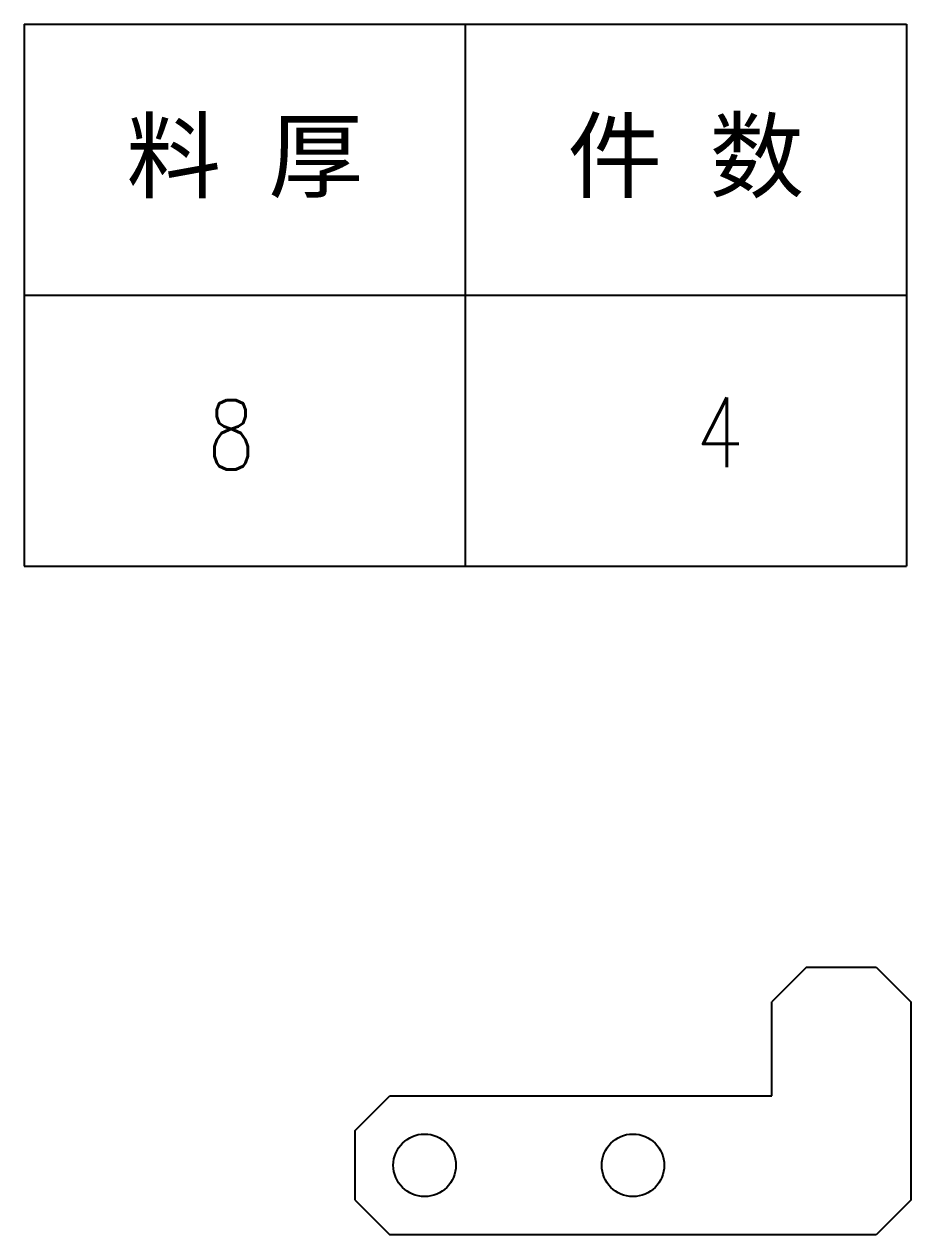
# Model space of a CAD drawing. Header units: millimetres. Extents: x 169 to 68710, y -18996 to 3059.
# Drawn here: x 1093.4 to 1221, y 2519.9 to 2694.1 of the extents above; entities that cross this region are included whole.
import ezdxf
from ezdxf.enums import TextEntityAlignment as Align

# ---------------------------------------------------------------- set-up
doc = ezdxf.new("R2010")
doc.units = ezdxf.units.MM
doc.layers.add('AM_VIS', color=7, linetype='Continuous')
doc.styles.add('DIM', font='txt.shx', dxfattribs={"width": 0.8, "bigfont": 'bigfont.shx'})
doc.styles.get("Standard").update_dxf_attribs({"font": 'txt', "bigfont": 'gbcbig.shx'})

# ---------------------------------------------------------------- blocks, each defined once
blk = doc.blocks.new('*T110')
at = {"color": 0, "linetype": 'ByBlock', "lineweight": -2, "transparency": 16777216}
for p, q in [((0, 0), (127, 0)), ((0, 0), (0, -78)), ((63.5, 0), (63.5, -78)), ((127, 0), (127, -78)), ((0, -39), (127, -39)), ((0, -78), (127, -78))]:
    blk.add_line(p, q, dxfattribs=at)
at = {"color": 0, "transparency": 16777216, "char_height": 10, "width": 60.5, "attachment_point": 5}
for s, insert in [('{\\fSimSun|b0|i0|c134|p2;料 厚}', (31.75, -19.5)), ('{\\fSimSun|b0|i0|c134|p2;件 数}', (95.25, -19.5))]:
    blk.add_mtext(s, dxfattribs=dict(at, insert=insert))
blk = doc.blocks.new('拆图参数')
blk.add_blockref('*T110', (-63.5, 78))
at = {"style": 'DIM', "width": 0.8}
blk.add_attdef('6', text='', height=10, dxfattribs=at).set_placement((-37.13150068430696, 18.91196557178046), align=Align.MIDDLE_LEFT)
blk.add_attdef('1', text='', height=10, dxfattribs=at).set_placement((36.64564387762221, 19.27161208553298), align=Align.MIDDLE_CENTER)

msp = doc.modelspace()

# ---------------------------------------------------------------- linework, layer by layer
at = {"layer": 'AM_VIS'}
for p, q in [((1206.048417046044, 2558.398650522111), (1201.048417046044, 2553.398650522111)), ((1206.048417046044, 2558.398650522111), (1216.048417046044, 2558.398650522111)), ((1216.048417046044, 2558.398650522111), (1221.048417046044, 2553.398650522111)), ((1201.048417046044, 2543.398650522111), (1201.048417046044, 2553.398650522111)), ((1221.048417046044, 2553.398650522111), (1221.048417046044, 2543.398650522111)), ((1201.048417046044, 2539.898650522111), (1201.048417046044, 2543.398650522111)), ((1221.048417046044, 2543.398650522111), (1221.048417046044, 2539.898650522111)), ((1141.048417046044, 2534.898650522111), (1146.048417046044, 2539.898650522111)), ((1146.048417046044, 2539.898650522111), (1201.048417046044, 2539.898650522111)), ((1221.048417046044, 2539.898650522111), (1221.048417046044, 2524.898650522111)), ((1141.048417046044, 2524.898650522111), (1141.048417046044, 2534.898650522111)), ((1141.048417046044, 2524.898650522111), (1146.048417046044, 2519.898650522111)), ((1221.048417046044, 2524.898650522111), (1216.048417046044, 2519.898650522111)), ((1216.048417046044, 2519.898650522111), (1146.048417046044, 2519.898650522111))]:
    msp.add_line(p, q, dxfattribs=at)
for centre in [(1151.048417046044, 2529.898650522111), (1181.048417046044, 2529.898650522111)]:
    msp.add_circle(centre, 4.500000000000002, dxfattribs=at)

# ---------------------------------------------------------------- block references
msp.add_blockref('拆图参数', (1156.906797664826, 2616.10826804649)).add_auto_attribs({'1': '4', '6': '8'})

doc.saveas('drawing.dxf')
